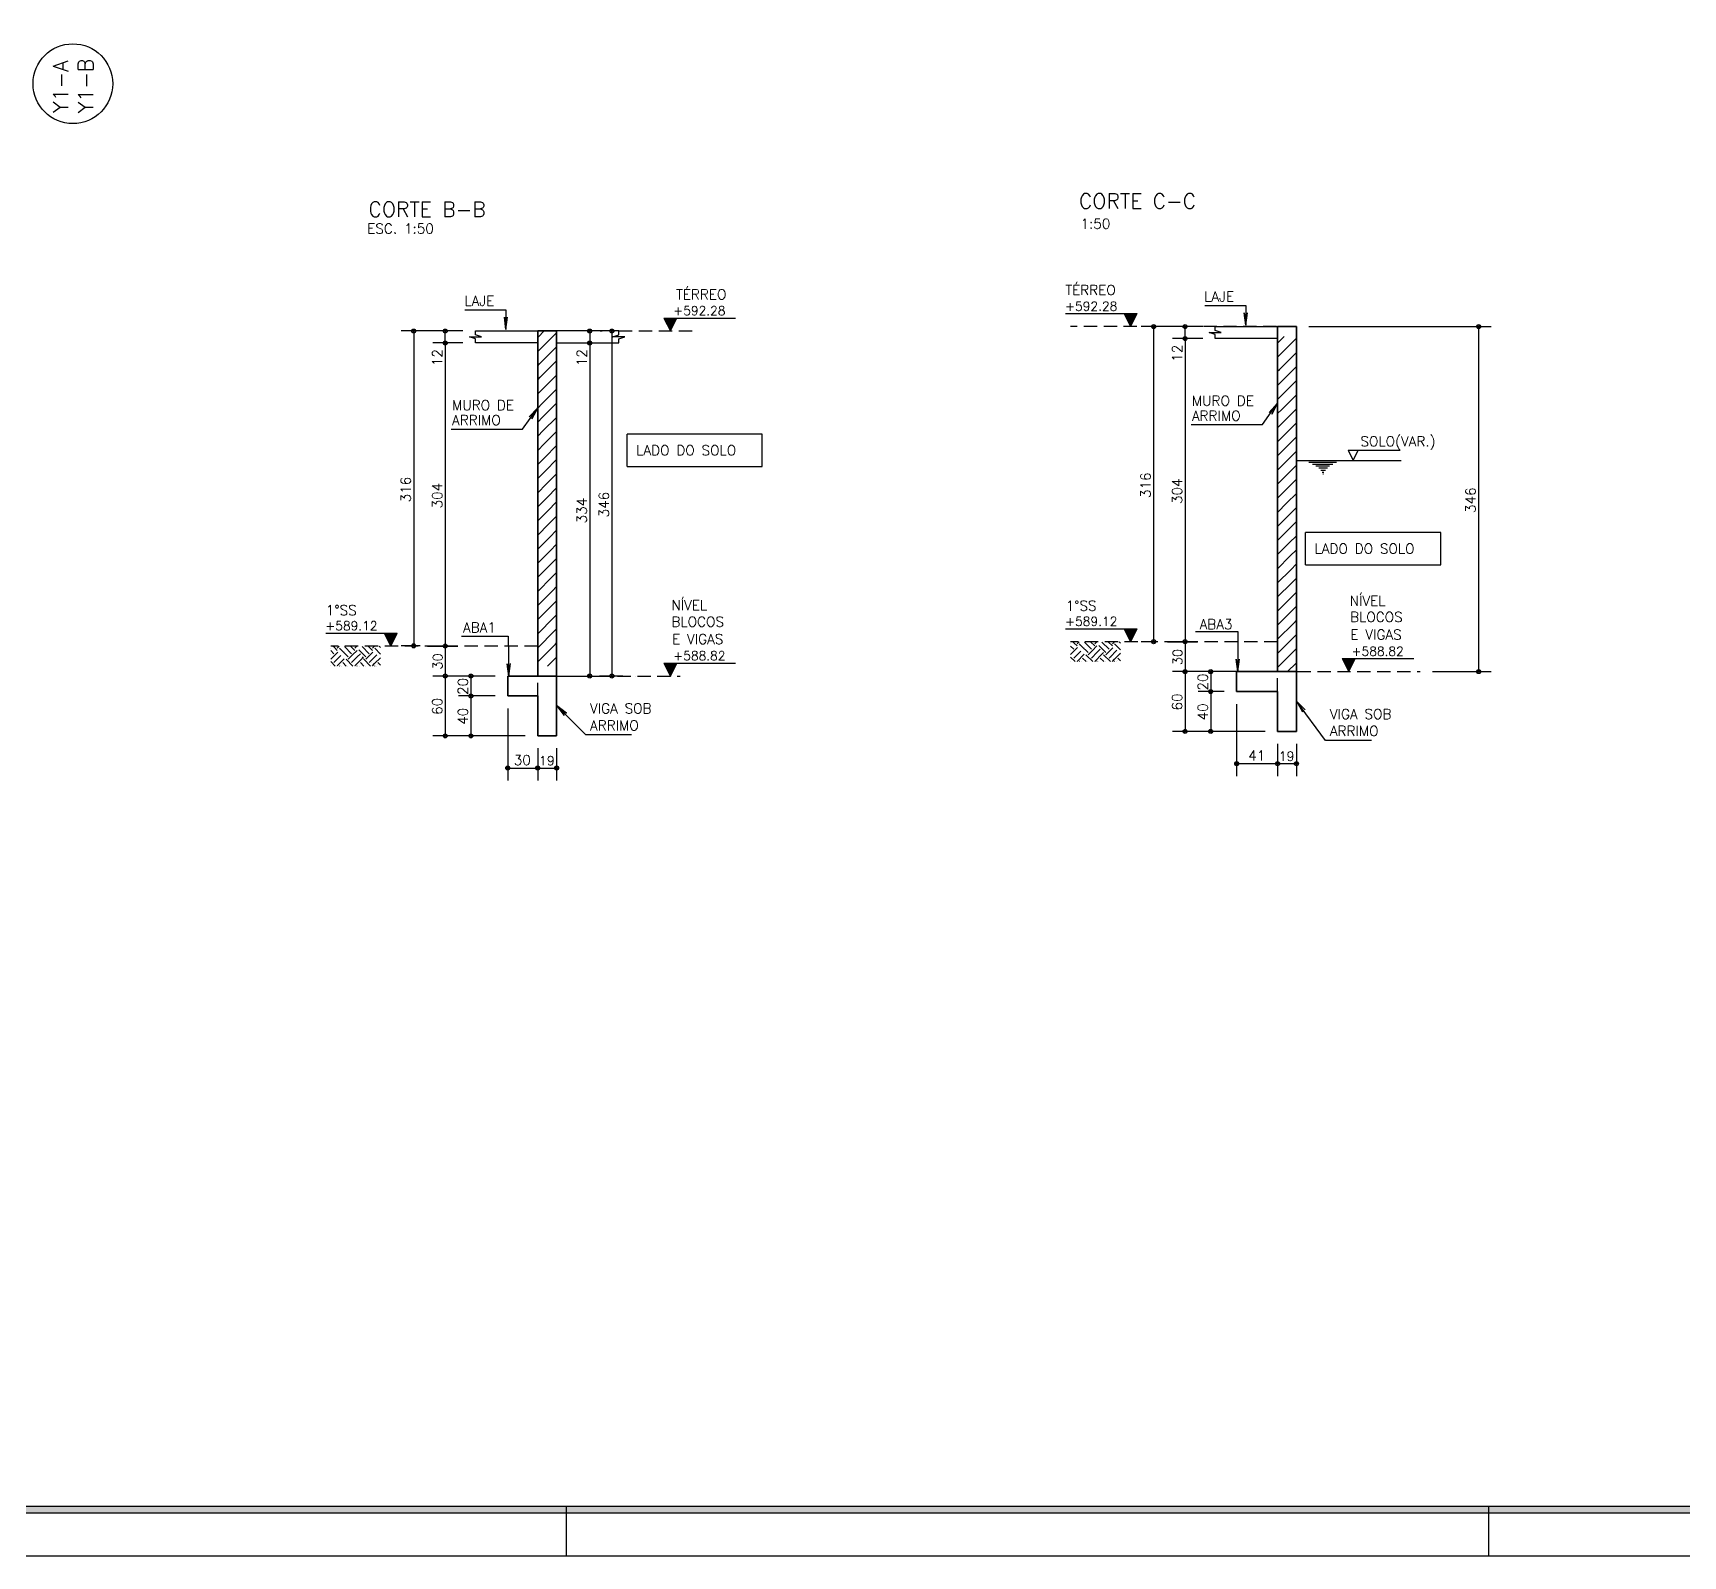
# Model space of a CAD drawing. Extents: x -5956 to 5211, y -572 to 5735.
# Drawn here: x 247 to 2729, y -572 to 1719 of the extents above; entities that cross this region are included whole.
import ezdxf

# ---------------------------------------------------------------- set-up
doc = ezdxf.new("R2010")
doc.units = 0
doc.header["$LTSCALE"] = 100
doc.header["$MEASUREMENT"] = 0
doc.linetypes.add('ESTILO_TQS_0002', pattern=[0.3, 0.2, -0.1])
doc.layers.get('0').update_dxf_attribs({"color": 245, "linetype": 'CONTINUOUS'})
for name, color, linetype in [('01', 7, 'CONTINUOUS'), ('16', 5, 'CONTINUOUS'), ('18', 4, 'CONTINUOUS'), ('210', 7, 'ESTILO_TQS_0002'), ('221', 102, 'CONTINUOUS'), ('240', 43, 'CONTINUOUS'), ('30', 7, 'CONTINUOUS')]:
    doc.layers.add(name, color=color, linetype=linetype)
doc.styles.get("Standard").update_dxf_attribs({"font": 'ROMANS.SHX'})

# ---------------------------------------------------------------- blocks, each defined once
blk = doc.blocks.new('_H0B108D4A6C-002')
for p, q in [((3239.707771, -1343.228054), (3239.707771, -1343.228054)), ((3239.707771, -1365.325141), (3257.110611, -1347.922302)), ((3246.062067, -1354.551428), (3239.707771, -1348.197131)), ((3239.707771, -1356.486307), (3239.707771, -1356.486307)), ((3242.471517, -1340.464308), (3242.471517, -1340.464308)), ((3247.074322, -1342.30543), (3244.127702, -1339.35881)), ((3246.062067, -1372.229097), (3263.739737, -1354.551428)), ((3252.691193, -1347.922302), (3247.074322, -1342.30543)), ((3251.941697, -1344.25238), (3251.941697, -1344.25238)), ((3252.691193, -1343.502884), (3256.835268, -1339.35881)), ((3261.805714, -1348.197987), (3257.110611, -1343.502884)), ((3258.255151, -1346.777762), (3258.255151, -1346.777762)), ((3274.78828, -1361.180554), (3261.805714, -1348.197987)), ((3281.417406, -1354.551428), (3266.224789, -1339.35881)), ((3267.725331, -1350.565834), (3267.725331, -1350.565834)), ((3274.78828, -1365.599971), (3283.508964, -1356.879287)), ((3277.195511, -1354.353906), (3277.195511, -1354.353906)), ((3288.046533, -1347.922302), (3279.483041, -1339.35881)), ((3283.508964, -1356.879287), (3292.46595, -1347.922302)), ((3288.046533, -1343.502884), (3292.190607, -1339.35881)), ((3310.143619, -1361.180554), (3292.46595, -1343.502884)), ((3292.979144, -1360.667359), (3299.095076, -1354.551428)), ((3316.772746, -1354.551428), (3301.580128, -1339.35881)), ((3310.143619, -1365.599971), (3327.821289, -1347.922302)), ((3323.401872, -1347.922302), (3314.83838, -1339.35881)), ((3318.232958, -1370.768885), (3334.450415, -1354.551428)), ((3323.401872, -1343.502884), (3327.545946, -1339.35881)), ((3339.707771, -1355.389366), (3327.821289, -1343.502884)), ((3339.707771, -1342.131114), (3336.935467, -1339.35881)), ((3248.772363, -1379.35881), (3239.707771, -1370.294218)), ((3239.707771, -1378.583393), (3239.707771, -1378.583393)), ((3252.190607, -1379.35881), (3252.190607, -1379.35881)), ((3252.691193, -1378.858223), (3270.368863, -1361.180554)), ((3257.611198, -1379.35881), (3257.110611, -1378.858223)), ((3261.029442, -1379.35881), (3261.029442, -1379.35881)), ((3270.86945, -1379.35881), (3263.739737, -1372.229097)), ((3284.127702, -1379.35881), (3270.368863, -1365.599971)), ((3274.287694, -1379.35881), (3274.287694, -1379.35881)), ((3281.417406, -1372.229097), (3292.979144, -1360.667359)), ((3283.9028, -1357.036822), (3283.9028, -1357.036822)), ((3287.545946, -1379.35881), (3287.545946, -1379.35881)), ((3288.046533, -1378.858223), (3302.449325, -1364.455431)), ((3292.966537, -1379.35881), (3292.46595, -1378.858223)), ((3296.384781, -1379.35881), (3296.384781, -1379.35881)), ((3306.224789, -1379.35881), (3299.095076, -1372.229097)), ((3302.449325, -1364.455431), (3305.724202, -1361.180554)), ((3305.999887, -1365.875656), (3305.724202, -1365.599971)), ((3319.483041, -1379.35881), (3305.999887, -1365.875656)), ((3308.762778, -1366.980813), (3308.762778, -1366.980813)), ((3309.643033, -1379.35881), (3309.643033, -1379.35881)), ((3316.772746, -1372.229097), (3318.232958, -1370.768885)), ((3320.731279, -1371.768213), (3320.731279, -1371.768213)), ((3322.901285, -1379.35881), (3322.901285, -1379.35881)), ((3323.401872, -1378.858223), (3327.703138, -1374.556957)), ((3327.703138, -1374.556957), (3339.707771, -1362.552324)), ((3328.321876, -1379.35881), (3327.821289, -1378.858223)), ((3331.74012, -1379.35881), (3331.74012, -1379.35881)), ((3334.016592, -1377.082338), (3334.016592, -1377.082338)), ((3339.707771, -1377.486453), (3334.450415, -1372.229097)), ((3339.707771, -1364.228201), (3339.707771, -1364.228201))]:
    blk.add_line(p, q)
blk = doc.blocks.new('_H0B108D4A6C-014')
for p, q in [((1221.225817, -1635.485579), (1221.931291, -1634.780105)), ((1221.931291, -1634.780105), (1234.407037, -1622.304359)), ((1223.445097, -1661.55057), (1259.225817, -1625.76985)), ((1224.958903, -1688.321036), (1259.225817, -1654.054121)), ((1221.225817, -1663.76985), (1223.445097, -1661.55057)), ((1226.472709, -1715.091501), (1259.225817, -1682.338393)), ((1221.225817, -1692.054121), (1224.958903, -1688.321036)), ((1221.225817, -1720.338393), (1226.472709, -1715.091501)), ((1227.986515, -1741.861966), (1259.225817, -1710.622664)), ((1221.225817, -1748.622664), (1227.986515, -1741.861966)), ((1229.500321, -1768.632431), (1259.225817, -1738.906935)), ((1221.225817, -1776.906935), (1229.500321, -1768.632431)), ((1231.014127, -1795.402896), (1259.225817, -1767.191206)), ((1221.225817, -1805.191206), (1231.014127, -1795.402896)), ((1232.527933, -1822.173361), (1259.225817, -1795.475478)), ((1221.225817, -1833.475478), (1232.527933, -1822.173361)), ((1221.225817, -1861.759749), (1234.041739, -1848.943827)), ((1234.041739, -1848.943827), (1259.225817, -1823.759749)), ((1235.555545, -1875.714292), (1259.225817, -1852.04402)), ((1221.225817, -1890.04402), (1235.555545, -1875.714292)), ((1237.069352, -1902.484757), (1259.225817, -1880.328291)), ((1221.225817, -1918.328291), (1237.069352, -1902.484757)), ((1238.583158, -1929.255222), (1259.225817, -1908.612563)), ((1221.225817, -1946.612563), (1238.583158, -1929.255222)), ((1240.096964, -1956.025687), (1259.225817, -1936.896834)), ((1221.225817, -1974.896834), (1240.096964, -1956.025687)), ((1221.225817, -2003.181105), (1241.61077, -1982.796152)), ((1241.61077, -1982.796152), (1259.225817, -1965.181105)), ((1221.225817, -2031.465376), (1243.124576, -2009.566618)), ((1243.124576, -2009.566618), (1259.225817, -1993.465376)), ((1221.225817, -2059.749648), (1244.638382, -2036.337083)), ((1244.638382, -2036.337083), (1259.225817, -2021.749648)), ((1246.152188, -2063.107548), (1259.225817, -2050.033919)), ((1221.225817, -2088.033919), (1246.152188, -2063.107548)), ((1247.665994, -2089.878013), (1259.225817, -2078.31819)), ((1221.225817, -2116.31819), (1247.665994, -2089.878013)), ((1221.225817, -2144.602461), (1249.1798, -2116.648478)), ((1249.1798, -2116.648478), (1259.225817, -2106.602461)), ((1221.225817, -2172.886733), (1250.693606, -2143.418944)), ((1250.693606, -2143.418944), (1259.225817, -2134.886733)), ((1221.225817, -2201.171004), (1252.207412, -2170.189409)), ((1252.207412, -2170.189409), (1259.225817, -2163.171004)), ((1221.225817, -2229.455275), (1253.721218, -2196.959874)), ((1253.721218, -2196.959874), (1259.225817, -2191.455275)), ((1221.225817, -2257.739546), (1255.235024, -2223.730339)), ((1221.225817, -2286.023818), (1256.74883, -2250.500804)), ((1255.235024, -2223.730339), (1259.225817, -2219.739546)), ((1256.74883, -2250.500804), (1259.225817, -2248.023818)), ((1241.229546, -2294.304359), (1258.262636, -2277.271269)), ((1258.262636, -2277.271269), (1259.225817, -2276.308089))]:
    blk.add_line(p, q)

msp = doc.modelspace()

# ---------------------------------------------------------------- linework, layer by layer
for p, q in [((1800.322829, 1296.776138), (1907.843819, 1296.776138)), ((1888.308879, 1296.776138), (1898.076358, 1277.241207)), ((1889.179978, 1295.033921), (1906.972757, 1295.033921)), ((1890.051077, 1293.291759), (1906.101658, 1293.291759)), ((1890.922177, 1291.549561), (1905.230596, 1291.549561)), ((1898.076358, 1277.241207), (1907.843819, 1296.776138)), ((1196.127241, 1290.126074), (1205.894701, 1270.591143)), ((1196.127241, 1290.126074), (1303.648231, 1290.126074)), ((1196.998303, 1288.383856), (1214.791082, 1288.383856)), ((1197.869402, 1286.641695), (1213.919982, 1286.641695)), ((1198.740464, 1284.899496), (1213.048883, 1284.899496)), ((1199.611563, 1283.157335), (1212.177821, 1283.157335)), ((1200.482663, 1281.415136), (1211.306722, 1281.415173)), ((1201.353725, 1279.672975), (1210.435622, 1279.672975)), ((1202.224824, 1277.930804), (1209.564523, 1277.930767)), ((1203.095924, 1276.188605), (1208.693423, 1276.188559)), ((1203.967023, 1274.446397), (1207.822324, 1274.446397)), ((1204.838141, 1272.704236), (1206.951262, 1272.704236)), ((1205.894701, 1270.591143), (1215.662181, 1290.126074)), ((1891.793239, 1289.807399), (1904.359496, 1289.807399)), ((1892.664338, 1288.065238), (1903.488397, 1288.065201)), ((1893.535438, 1286.323039), (1902.617335, 1286.323039)), ((1894.406537, 1284.580831), (1901.746236, 1284.580868)), ((1895.277636, 1282.838623), (1900.875136, 1282.83867)), ((1896.148736, 1281.096462), (1900.004037, 1281.096462)), ((1897.019798, 1279.3543), (1899.132919, 1279.3543)), ((2225.297079, 1091.18427), (2303.761588, 1091.18427)), ((2225.297079, 1091.18427), (2232.92446, 1075.783603)), ((2232.92446, 1075.783603), (2240.55184, 1091.18427)), ((2234.670204, 1091.18427), (2234.670204, 1091.18427)), ((1800.329555, 822.776138), (1907.850546, 822.776138)), ((1888.315605, 822.776138), (1898.083085, 803.241207)), ((1889.186705, 821.033921), (1906.979484, 821.033921)), ((1890.057804, 819.291759), (1906.108384, 819.291759)), ((1898.083085, 803.241207), (1907.850546, 822.776138)), ((687.299215, 816.126074), (794.820205, 816.126074)), ((775.285265, 816.126074), (785.052744, 796.591143)), ((776.156364, 814.383856), (793.949143, 814.383856)), ((777.027464, 812.641695), (793.078044, 812.641695)), ((777.898563, 810.899496), (792.206982, 810.899496)), ((778.769625, 809.157335), (791.335883, 809.157335)), ((779.640724, 807.415173), (790.464783, 807.415136)), ((780.511824, 805.672975), (789.593721, 805.672975)), ((781.382923, 803.930767), (788.722622, 803.930804)), ((782.254022, 802.188559), (787.851522, 802.188605)), ((783.125122, 800.446397), (786.980423, 800.446397)), ((783.996184, 798.704236), (786.109305, 798.704236)), ((785.052744, 796.591143), (794.820205, 816.126074)), ((1890.928903, 817.549561), (1905.237322, 817.549561)), ((1891.799965, 815.807399), (1904.366223, 815.807399)), ((1892.671065, 814.065238), (1903.495123, 814.065201)), ((1893.542164, 812.323039), (1902.624061, 812.323039)), ((1894.413263, 810.580831), (1901.752962, 810.580868)), ((1895.284363, 808.838623), (1900.881863, 808.83867)), ((1896.155462, 807.096462), (1900.010763, 807.096462)), ((1897.026524, 805.3543), (1899.139645, 805.3543)), ((1196.127241, 771.126074), (1205.894701, 751.591143)), ((1196.127241, 771.126074), (1303.648231, 771.126074)), ((1205.894701, 751.591143), (1215.662181, 771.126074)), ((2216.559262, 777.776138), (2226.326723, 758.241207)), ((2216.559262, 777.776138), (2324.080252, 777.776138)), ((2217.430324, 776.033921), (2235.223103, 776.033921)), ((2218.301423, 774.291759), (2234.352003, 774.291759)), ((2219.172485, 772.549561), (2233.480904, 772.549561)), ((2220.043585, 770.807399), (2232.609842, 770.807399)), ((2226.326723, 758.241207), (2236.094202, 777.776138)), ((1196.998303, 769.383856), (1214.791082, 769.383856)), ((1197.869402, 767.641695), (1213.919982, 767.641695)), ((1198.740464, 765.899496), (1213.048883, 765.899496)), ((1199.611563, 764.157335), (1212.177821, 764.157335)), ((1200.482663, 762.415136), (1211.306722, 762.415173)), ((1201.353725, 760.672975), (1210.435622, 760.672975)), ((1202.224824, 758.930804), (1209.564523, 758.930767)), ((1203.095924, 757.188605), (1208.693423, 757.188559)), ((1203.967023, 755.446397), (1207.822324, 755.446397)), ((1204.838141, 753.704236), (1206.951262, 753.704236)), ((2220.914684, 769.065201), (2231.738743, 769.065238)), ((2221.785746, 767.323039), (2230.867643, 767.323039)), ((2222.656845, 765.580868), (2229.996544, 765.580831)), ((2223.527945, 763.83867), (2229.125445, 763.838623)), ((2224.399044, 762.096462), (2228.254345, 762.096462)), ((2225.270162, 760.3543), (2227.383283, 760.3543)), ((1048.788708, -497.090714), (1048.788708, -572.090714)), ((2436.288708, -497.090714), (2436.288708, -572.090714))]:
    msp.add_line(p, q)
for points in [[(-5956.211292, -572.090714), (5211.288708, -572.090714), (5211.288708, 5735.409286), (-5956.211292, 5735.409286), (-5956.211292, -572.090714)], [(5136.288708, -497.090714), (5136.288708, -507.590714), (-5779.211292, -507.590714), (-5779.211292, 5670.909286), (5136.288708, 5670.909286), (5136.288708, 5660.409286), (-5768.711292, 5660.409286), (-5768.711292, -497.090714), (5136.288708, -497.090714)], [(-5768.711292, -497.090714), (5136.288708, -497.090714), (5136.288708, 5660.409286), (-5768.711292, 5660.409286), (-5768.711292, -497.090714)]]:
    msp.add_lwpolyline(points)
for points in [[(5136.288708, -507.590714), (-5779.211292, -507.590714), (-5768.711292, -497.090714)], [(5136.288708, -507.590714), (-5768.711292, -497.090714), (5136.288708, -497.090714)]]:
    msp.add_solid(points)
at = {"layer": '01'}
for p, q in [((1343.98385, 1115.562391), (1140.712959, 1115.562391)), ((1140.712959, 1066.637065), (1140.712959, 1115.562391)), ((1343.98385, 1066.637065), (1343.98385, 1115.562391)), ((1140.712959, 1066.637065), (1343.98385, 1066.637065)), ((2364.527516, 967.581051), (2161.256625, 967.581051)), ((2161.256625, 918.655726), (2161.256625, 967.581051)), ((2364.527516, 918.655726), (2364.527516, 967.581051)), ((2161.256625, 918.655726), (2364.527516, 918.655726))]:
    msp.add_line(p, q, dxfattribs=at)
for points in [[(912.349049, 1270.591143), (1006.099049, 1270.591143), (1006.099049, 1252.591143), (912.349049, 1252.591143), (912.349049, 1258.591154), (903.349049, 1261.591143), (921.349048, 1261.591143), (912.349049, 1264.591148), (912.349049, 1270.591143)], [(1006.099049, 751.591143), (1034.599049, 751.591143), (1034.599049, 1270.591143), (1006.099049, 1270.591143), (1006.099049, 751.591143)], [(1128.349049, 1270.591143), (1034.599049, 1270.591143), (1034.599049, 1252.591143), (1128.349049, 1252.591143), (1128.349049, 1258.591154), (1137.349049, 1261.591143), (1119.349049, 1261.591143), (1128.349049, 1264.591148), (1128.349049, 1270.591143)], [(2025.379389, 1277.241207), (2119.129389, 1277.241207), (2119.129389, 1259.241207), (2025.379389, 1259.241207), (2025.379389, 1265.241218), (2016.379389, 1268.241207), (2034.379388, 1268.241207), (2025.379389, 1271.241213), (2025.379389, 1277.241207)], [(2119.129389, 758.241207), (2147.629389, 758.241207), (2147.629389, 1277.241207), (2119.129389, 1277.241207), (2119.129389, 758.241207)], [(961.099049, 751.591143), (961.099049, 721.591143), (1006.099049, 721.591143), (1006.099049, 661.591143), (1034.599049, 661.591143), (1034.599049, 751.591143), (961.099049, 751.591143)], [(2057.629389, 758.241207), (2057.629389, 728.241207), (2119.129389, 728.241207), (2119.129389, 668.241207), (2147.629389, 668.241207), (2147.629389, 758.241207), (2057.629389, 758.241207)]]:
    msp.add_lwpolyline(points, dxfattribs=at)
at = {"layer": '18'}
msp.add_circle((306.876232, 1642.596), 60, dxfattribs=at)
at = {"layer": '210'}
for p, q in [((1128.349049, 1270.591143), (1242.047348, 1270.591143)), ((2147.629389, 1277.241207), (1807.829555, 1277.241207)), ((1006.099049, 796.591143), (694.799215, 796.591143)), ((2119.129389, 803.241207), (1807.829555, 803.241207)), ((1006.099049, 751.591143), (1220.493716, 751.591143)), ((1006.099049, 721.591143), (1006.099049, 751.591143)), ((2119.129389, 758.241207), (2333.524056, 758.241207)), ((2119.129389, 728.241207), (2119.129389, 758.241207))]:
    msp.add_line(p, q, dxfattribs=at)
at = {"layer": '221', "color": 11, "linetype": 'Continuous'}
for p, q in [((893.599049, 1270.591143), (800.877127, 1270.591143)), ((819.627127, 1270.591143), (819.627127, 797.007915)), ((893.599049, 1270.591143), (848.256825, 1270.591143)), ((867.006825, 1252.591143), (867.006825, 1270.591143)), ((912.349049, 1270.591143), (912.349049, 1270.591143)), ((912.349049, 1270.591143), (912.349049, 1270.591143)), ((1081.474049, 1270.591143), (1081.474049, 1270.591143)), ((1084.362088, 1270.591143), (1084.362088, 1252.591143)), ((1109.599049, 1270.591143), (1098.972873, 1270.591143)), ((1100.224049, 1270.591143), (1103.112088, 1270.591143)), ((1117.722873, 1270.591143), (1117.722873, 751.591143)), ((1128.349049, 1270.591143), (1128.349049, 1270.591143)), ((2006.629389, 1277.241207), (1913.907467, 1277.241207)), ((1932.657467, 1277.241207), (1932.657467, 803.241207)), ((2006.629389, 1277.241207), (1961.287165, 1277.241207)), ((1980.037165, 1259.241207), (1980.037165, 1277.241207)), ((2025.379389, 1277.241207), (2025.379389, 1277.241207)), ((2025.379389, 1277.241207), (2025.379389, 1277.241207)), ((2147.629389, 1277.241207), (2147.629389, 1277.241207)), ((2166.379389, 1277.241207), (2440.368538, 1277.241207)), ((2421.618538, 1277.241207), (2421.618538, 758.241207)), ((893.599049, 1252.591143), (848.256825, 1252.591143)), ((893.599049, 1252.591143), (848.256825, 1252.591143)), ((867.006825, 1252.591143), (867.006825, 796.591143)), ((912.349049, 1252.591143), (912.349049, 1252.591143)), ((912.349049, 1252.591143), (912.349049, 1252.591143)), ((1065.906362, 1252.591143), (1065.906362, 1252.591143)), ((1081.474049, 1252.591143), (1081.474049, 1252.591143)), ((1084.362088, 1252.591143), (1084.362088, 751.591143)), ((1084.656362, 1252.591143), (1103.112088, 1252.591143)), ((1100.224049, 1252.591143), (1103.112088, 1252.591143)), ((2006.629389, 1259.241207), (1961.287165, 1259.241207)), ((2006.629389, 1259.241207), (1961.287165, 1259.241207)), ((1980.037165, 1259.241207), (1980.037165, 803.241207)), ((2025.379389, 1259.241207), (2025.379389, 1259.241207)), ((2025.379389, 1259.241207), (2025.379389, 1259.241207)), ((829.506825, 797.007915), (800.877127, 797.007915)), ((821.621121, 796.591143), (821.621121, 796.591143)), ((840.371121, 796.591143), (885.756825, 796.591143)), ((848.256825, 797.007915), (848.256825, 797.007915)), ((867.006825, 796.591143), (848.256825, 796.591143)), ((867.006825, 796.591143), (867.006825, 751.591143)), ((885.756825, 796.591143), (885.756825, 796.591143)), ((1934.651462, 803.241207), (1913.907467, 803.241207)), ((1934.651462, 803.241207), (1934.651462, 803.241207)), ((1953.401462, 803.241207), (1953.401462, 803.241207)), ((1953.401462, 803.241207), (1998.787165, 803.241207)), ((1990.64186, 803.241207), (1961.287165, 803.241207)), ((1980.037165, 803.241207), (1980.037165, 758.241207)), ((2009.39186, 803.241207), (2009.39186, 803.241207)), ((942.349049, 751.591143), (848.256825, 751.591143)), ((942.349049, 751.591143), (848.256825, 751.591143)), ((867.006825, 751.591143), (867.006825, 661.591143)), ((942.349049, 751.591143), (886.83511, 751.591143)), ((905.58511, 751.591143), (905.58511, 721.591143)), ((961.099049, 751.591143), (961.099049, 751.591143)), ((961.099049, 751.591143), (961.099049, 751.591143)), ((961.099049, 751.591143), (961.099049, 751.591143)), ((1034.599049, 751.591143), (1034.599049, 751.591143)), ((1053.349049, 751.591143), (1103.112088, 751.591143)), ((1134.446759, 751.591143), (1098.972873, 751.591143)), ((1153.196759, 751.591143), (1153.196759, 751.591143)), ((2032.793254, 758.241207), (1961.287165, 758.241207)), ((2100.379389, 758.241207), (1961.287165, 758.241207)), ((1980.037165, 758.241207), (1980.037165, 668.241207)), ((2038.879389, 758.241207), (1999.86545, 758.241207)), ((2018.61545, 758.241207), (2018.61545, 728.241207)), ((2051.543254, 758.241207), (2051.543254, 758.241207)), ((2057.629389, 758.241207), (2057.629389, 758.241207)), ((2119.129389, 758.241207), (2119.129389, 758.241207)), ((2333.524056, 758.241207), (2333.524056, 758.241207)), ((2352.274056, 758.241207), (2440.368538, 758.241207)), ((942.349049, 721.591143), (886.83511, 721.591143)), ((942.349049, 721.591143), (886.83511, 721.591143)), ((905.58511, 721.591143), (905.58511, 661.591143)), ((961.099049, 721.591143), (961.099049, 721.591143)), ((961.099049, 721.591143), (961.099049, 721.591143)), ((961.099049, 721.591143), (961.099049, 721.591143)), ((2038.879389, 728.241207), (1999.86545, 728.241207)), ((2038.879389, 728.241207), (1999.86545, 728.241207)), ((2018.61545, 728.241207), (2018.61545, 668.241207)), ((2057.629389, 728.241207), (2057.629389, 728.241207)), ((2057.629389, 728.241207), (2057.629389, 728.241207)), ((2057.629389, 728.241207), (2057.629389, 728.241207)), ((961.099049, 702.841143), (961.099049, 594.41033)), ((2057.629389, 709.491207), (2057.629389, 601.060394)), ((987.349049, 661.591143), (848.256825, 661.591143)), ((987.349049, 661.591143), (886.83511, 661.591143)), ((1006.099049, 661.591143), (1006.099049, 661.591143)), ((1006.099049, 661.591143), (1006.099049, 661.591143)), ((1006.099049, 661.591143), (1006.099049, 661.591143)), ((1006.099049, 661.591143), (1006.099049, 661.591143)), ((1034.599049, 661.591143), (1034.599049, 661.591143)), ((2100.379389, 668.241207), (1961.287165, 668.241207)), ((2100.379389, 668.241207), (1999.86545, 668.241207)), ((2119.129389, 668.241207), (2119.129389, 668.241207)), ((2119.129389, 668.241207), (2119.129389, 668.241207)), ((2119.129389, 668.241207), (2119.129389, 668.241207)), ((2119.129389, 668.241207), (2119.129389, 668.241207)), ((2119.129389, 649.491207), (2119.129389, 601.060394)), ((2119.129389, 649.491207), (2119.129389, 601.060394)), ((2147.629389, 668.241207), (2147.629389, 668.241207)), ((2147.629389, 649.491207), (2147.629389, 601.060394)), ((1006.099049, 642.841143), (1006.099049, 594.41033)), ((1006.099049, 642.841143), (1006.099049, 594.41033)), ((1034.599049, 642.841143), (1034.599049, 594.41033)), ((961.099049, 613.16033), (1006.099049, 613.16033)), ((1006.099049, 613.16033), (1034.599049, 613.16033)), ((2057.629389, 619.810394), (2119.129389, 619.810394)), ((2119.129389, 619.810394), (2147.629389, 619.810394))]:
    msp.add_line(p, q, dxfattribs=at)
at = {"layer": '221'}
for p, q in [((2147.629389, 1075.783603), (2304.882803, 1075.783603)), ((2166.335819, 1073.465385), (2207.788556, 1073.465385)), ((2171.67132, 1070.387211), (2202.247844, 1070.387211)), ((2176.801609, 1067.719461), (2197.527977, 1067.719461)), ((2181.316263, 1064.846499), (2194.449804, 1064.846499)), ((2184.189225, 1061.152691), (2191.166419, 1061.152691)), ((2186.241341, 1058.279729), (2188.909092, 1058.279729)), ((2187.472611, 1055.81719), (2188.088245, 1055.81719))]:
    msp.add_line(p, q, dxfattribs=at)
at = {"layer": '221', "color": 11, "linetype": 'Continuous'}
for points in [[(896.56065, 1302.382153), (958.419227, 1302.382153), (958.419227, 1272.812258), (955.971861, 1291.40185), (958.419227, 1272.812258), (960.866593, 1291.40185)], [(2009.590991, 1309.032217), (2071.449567, 1309.032217), (2071.449567, 1279.462323), (2069.002201, 1298.051914), (2071.449567, 1279.462323), (2073.896933, 1298.051914)], [(876.032422, 1123.118592), (983.227754, 1123.118592), (1006.099049, 1155.133288), (997.284321, 1138.584479), (1006.099049, 1155.133288), (993.301529, 1141.429785)], [(1989.062762, 1129.768656), (2096.258095, 1129.768656), (2119.129389, 1161.783353), (2110.314662, 1145.234544), (2119.129389, 1161.783353), (2106.331869, 1148.07985)], [(891.677102, 811.339867), (961.892533, 811.339867), (962.820284, 751.591143), (960.084597, 770.140496), (962.820284, 751.591143), (964.978739, 770.21649)], [(1995.84308, 818.65798), (2059.350625, 818.65798), (2059.350625, 758.241207), (2056.903259, 776.830798), (2059.350625, 758.241207), (2061.797991, 776.830798)], [(1147.405242, 663.100212), (1078.407916, 663.100212), (1034.599049, 707.330793), (1049.419579, 695.845394), (1034.599049, 707.330793), (1045.941942, 692.400914)], [(2260.435582, 654.750276), (2191.438257, 654.750276), (2147.629389, 713.980857), (2160.65137, 700.490471), (2147.629389, 713.980857), (2156.716088, 697.579808)]]:
    msp.add_lwpolyline(points, dxfattribs=at)
for centre, radius in [((819.627127, 1270.591143), 3), ((819.627127, 1270.591143), 1.5), ((867.006825, 1270.591143), 3), ((867.006825, 1270.591143), 1.5), ((1084.362088, 1270.591143), 3), ((1084.362088, 1270.591143), 1.5), ((1117.722873, 1270.591143), 3), ((1117.722873, 1270.591143), 1.5), ((1932.657467, 1277.241207), 3), ((1932.657467, 1277.241207), 1.5), ((1980.037165, 1277.241207), 3), ((1980.037165, 1277.241207), 1.5), ((2421.618538, 1277.241207), 3), ((2421.618538, 1277.241207), 1.5), ((867.006825, 1252.591143), 3), ((867.006825, 1252.591143), 3), ((867.006825, 1252.591143), 1.5), ((867.006825, 1252.591143), 1.5), ((1084.362088, 1252.591143), 3), ((1084.362088, 1252.591143), 3), ((1084.362088, 1252.591143), 1.5), ((1084.362088, 1252.591143), 1.5), ((1980.037165, 1259.241207), 3), ((1980.037165, 1259.241207), 3), ((1980.037165, 1259.241207), 1.5), ((1980.037165, 1259.241207), 1.5), ((819.627127, 797.007915), 3), ((819.627127, 797.007915), 1.5), ((867.006825, 796.591143), 3), ((867.006825, 796.591143), 3), ((867.006825, 796.591143), 1.5), ((867.006825, 796.591143), 1.5), ((1932.657467, 803.241207), 3), ((1932.657467, 803.241207), 1.5), ((1980.037165, 803.241207), 3), ((1980.037165, 803.241207), 3), ((1980.037165, 803.241207), 1.5), ((1980.037165, 803.241207), 1.5), ((867.006825, 751.591143), 3), ((867.006825, 751.591143), 3), ((867.006825, 751.591143), 1.5), ((867.006825, 751.591143), 1.5), ((905.58511, 751.591143), 3), ((905.58511, 751.591143), 1.5), ((1084.362088, 751.591143), 3), ((1084.362088, 751.591143), 1.5), ((1117.722873, 751.591143), 3), ((1117.722873, 751.591143), 1.5), ((1980.037165, 758.241207), 3), ((1980.037165, 758.241207), 3), ((1980.037165, 758.241207), 1.5), ((1980.037165, 758.241207), 1.5), ((2018.61545, 758.241207), 3), ((2018.61545, 758.241207), 1.5), ((2421.618538, 758.241207), 3), ((2421.618538, 758.241207), 1.5), ((905.58511, 721.591143), 3), ((905.58511, 721.591143), 3), ((905.58511, 721.591143), 1.5), ((905.58511, 721.591143), 1.5), ((2018.61545, 728.241207), 3), ((2018.61545, 728.241207), 3), ((2018.61545, 728.241207), 1.5), ((2018.61545, 728.241207), 1.5), ((1980.037165, 668.241207), 3), ((2018.61545, 668.241207), 3), ((867.006825, 661.591143), 3), ((867.006825, 661.591143), 1.5), ((905.58511, 661.591143), 3), ((905.58511, 661.591143), 1.5), ((1980.037165, 668.241207), 1.5), ((2018.61545, 668.241207), 1.5), ((2057.629389, 619.810394), 3), ((2057.629389, 619.810394), 1.5), ((2119.129389, 619.810394), 3), ((2119.129389, 619.810394), 3), ((2119.129389, 619.810394), 1.5), ((2119.129389, 619.810394), 1.5), ((2147.629389, 619.810394), 3), ((2147.629389, 619.810394), 1.5), ((961.099049, 613.16033), 3), ((961.099049, 613.16033), 1.5), ((1006.099049, 613.16033), 3), ((1006.099049, 613.16033), 3), ((1006.099049, 613.16033), 1.5), ((1006.099049, 613.16033), 1.5), ((1034.599049, 613.16033), 3), ((1034.599049, 613.16033), 1.5)]:
    msp.add_circle(centre, radius, dxfattribs=at)
at = {"layer": '240'}
for points in [[(1006.099049, 1270.591143), (1034.599049, 1270.591143), (1034.599049, 751.591143), (1006.099049, 751.591143), (1006.099049, 1270.591143)], [(2119.129389, 1277.241207), (2147.629389, 1277.241207), (2147.629389, 758.241207), (2119.129389, 758.241207), (2119.129389, 1277.241207)]]:
    msp.add_lwpolyline(points, dxfattribs=at)
at = {"layer": '30'}
for points in [[(912.349049, 1270.591143), (1006.099049, 1270.591143), (1006.099049, 1252.591143), (912.349049, 1252.591143), (912.349049, 1258.591154), (903.349049, 1261.591143), (921.349048, 1261.591143), (912.349049, 1264.591148), (912.349049, 1270.591143)], [(1128.349049, 1270.591143), (1034.599049, 1270.591143), (1034.599049, 1252.591143), (1128.349049, 1252.591143), (1128.349049, 1258.591154), (1137.349049, 1261.591143), (1119.349049, 1261.591143), (1128.349049, 1264.591148), (1128.349049, 1270.591143)], [(2025.379389, 1277.241207), (2119.129389, 1277.241207), (2119.129389, 1259.241207), (2025.379389, 1259.241207), (2025.379389, 1265.241218), (2016.379389, 1268.241207), (2034.379388, 1268.241207), (2025.379389, 1271.241213), (2025.379389, 1277.241207)], [(1034.599049, 751.591143), (1034.599049, 661.591143), (1006.099049, 661.591143), (1006.099049, 721.591143), (961.099049, 721.591143), (961.099049, 751.591143), (1006.099049, 751.591143), (1034.599049, 751.591143)], [(2147.629389, 758.241207), (2147.629389, 668.241207), (2119.129389, 668.241207), (2119.129389, 728.241207), (2057.629389, 728.241207), (2057.629389, 758.241207), (2119.129389, 758.241207), (2147.629389, 758.241207)]]:
    msp.add_lwpolyline(points, dxfattribs=at)

# ---------------------------------------------------------------- block references
at = {"layer": '210', "xscale": 0.75, "yscale": 0.75}
for p in [(-1734.981613, 1801.11025), (-621.951273, 1807.760314)]:
    msp.add_blockref('_H0B108D4A6C-002', p, dxfattribs=at)
at = {"layer": '240', "xscale": 0.75, "yscale": 0.75}
for p in [(90.179686, 2487.319412), (1203.210026, 2478.969477)]:
    msp.add_blockref('_H0B108D4A6C-014', p, dxfattribs=at)

# ---------------------------------------------------------------- texts
for s, height, p in [('ESC. 1:50', 15, (749.672327, 1417.162741)), ('1:50', 15, (1822.6252, 1424.452245)), ('TÉRREO', 15, (1799.844584, 1324.776263)), ('+592.28', 13.5, (1209.971358, 1294.406303)), ('+592.28', 13.5, (1799.499702, 1301.056367)), ('LADO DO SOLO', 15, (1154.233241, 1083.696579)), ('SOLO(VAR.)', 15, (2243.791341, 1097.095776)), ('LADO DO SOLO', 15, (2174.776908, 935.715239)), ('+589.12', 13.5, (686.476088, 820.406303)), ('+589.12', 13.5, (1799.506428, 827.056367))]:
    msp.add_text(s, height=height).set_placement(p)
for s, height, p in [('TÉRREO', 15, (1214.126475, 1318.126198)), ('NÍVEL', 15, (1207.146503, 850.495075)), ('NÍVEL', 15, (2227.578524, 857.14514)), ('1%%dSS', 15, (687.45878, 843.145964)), ('1%%dSS', 15, (1800.48912, 849.796029)), ('BLOCOS', 15, (2228.26935, 832.919438)), ('BLOCOS', 15, (1207.274729, 825.706773)), ('E VIGAS', 15, (2228.703725, 806.328128)), ('E VIGAS', 15, (1208.271704, 799.678064)), ('+588.82', 13.5, (2230.403379, 782.056367)), ('+588.82', 13.5, (1209.971358, 775.406303))]:
    msp.add_text(s, height=height, rotation=360).set_placement(p)
at = {"layer": '16'}
for s, p in [('CORTE B-B', (751.46114, 1442.370617)), ('CORTE C-C', (1820.288242, 1454.829998))]:
    msp.add_text(s, height=22.5, dxfattribs=at).set_placement(p)
at = {"layer": '18'}
for s, p in [('Y1-A', (299.658144, 1598.668453)), ('Y1-B', (337.31154, 1598.355871))]:
    msp.add_text(s, height=22.5, rotation=90, dxfattribs=at).set_placement(p)
at = {"layer": '221', "color": 11, "linetype": 'Continuous'}
for s, height, p in [('LAJE', 15, (895.741087, 1308.314444)), ('LAJE', 15, (2008.771427, 1314.964509)), ('MURO DE', 15, (1990.317159, 1158.161498)), ('ARRIMO', 15, (877.286819, 1129.011434)), ('MURO DE', 15, (877.286819, 1151.511434)), ('ARRIMO', 15, (1990.317159, 1135.661498)), ('ABA1', 15, (893.81582, 817.224889)), ('ABA3', 15, (2001.850734, 821.953636)), ('30', 15, (970.099049, 617.66033)), ('19', 13.875, (1007.861549, 617.32283)), ('41', 15, (2074.879389, 624.310394)), ('19', 13.875, (2120.891889, 623.972894))]:
    msp.add_text(s, height=height, dxfattribs=at).set_placement(p)
for s, height, p in [('12', 15, (862.506825, 1217.591148)), ('12', 15, (1079.862088, 1217.591148)), ('12', 15, (1975.537165, 1224.241212)), ('316', 15, (815.127127, 1012.799529)), ('316', 15, (1928.157467, 1019.241207)), ('304', 15, (1975.537165, 1010.241207)), ('304', 15, (862.506825, 1003.591143)), ('334', 15, (1079.862088, 981.091143)), ('346', 15, (1113.222873, 990.091143)), ('346', 15, (2417.118538, 996.741207)), ('30', 14.25, (862.731825, 761.266143)), ('30', 14.25, (1975.762165, 767.916207)), ('20', 15, (901.08511, 723.091143)), ('20', 15, (2014.11545, 729.741207)), ('60', 15, (1975.537165, 699.741207)), ('60', 15, (862.506825, 693.091143)), ('40', 15, (901.08511, 678.091143)), ('40', 15, (2014.11545, 684.741207))]:
    msp.add_text(s, height=height, rotation=90, dxfattribs=at).set_placement(p)
at = {"layer": '221', "color": 102, "linetype": 'Continuous'}
for p in [(1084.826276, 695.290593), (2197.856616, 686.940657)]:
    msp.add_text('VIGA SOB ', height=15, dxfattribs=at).set_placement(p)
at = {"layer": '221', "color": 102}
for p in [(1084.826276, 669.790593), (2197.856616, 661.440657)]:
    msp.add_text('ARRIMO', height=15, dxfattribs=at).set_placement(p)

doc.saveas('drawing.dxf')
